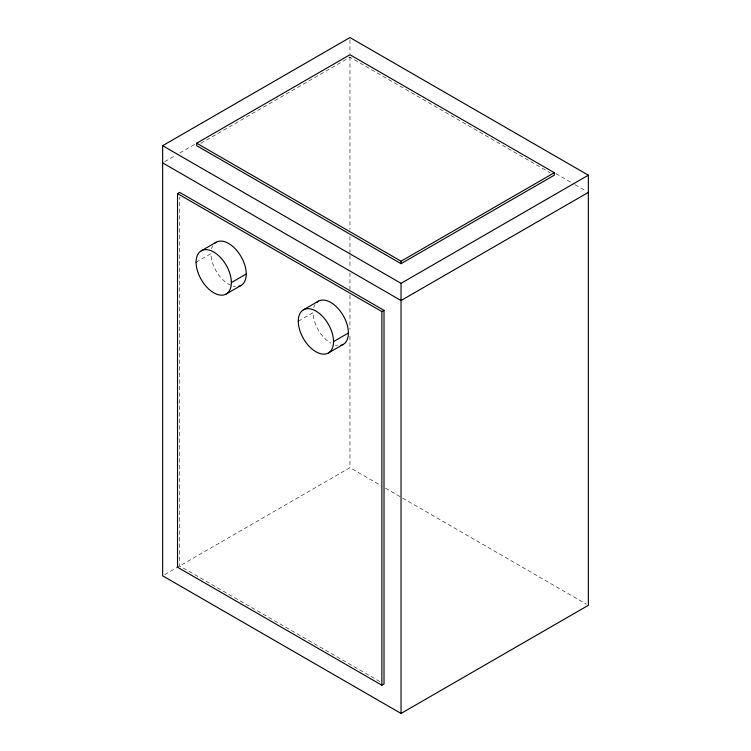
<?xml version="1.0" encoding="UTF-8"?>
<svg xmlns="http://www.w3.org/2000/svg" width="751" height="751" viewBox="0 0 751 751"><rect width="100%" height="100%" fill="white"/><g stroke="black" fill="none" stroke-linecap="round" stroke-linejoin="round"><path stroke-width="0.56" stroke-dasharray="3.75 2.82" d="M164.666 161.709L175.8 155.279M179.855 152.941L195.044 144.173M200.761 143.357L349.957 57.217L550.258 172.852M196.095 262.24L210.984 253.641A24.933 14.391 60 0 0 230.454 285.136M298.269 321.231L313.158 312.632A24.933 14.391 60 0 0 330.787 343.169M164.666 574.637L349.957 467.666L380.391 485.23M555.9 173.631L574.158 184.173M575.172 184.765L586.334 191.205M385.46 488.159L401.691 497.537M402.714 498.12L586.334 604.133M379.968 681.617L179.667 565.982L179.667 197.062M349.957 39.841L349.957 53.593M349.957 57.085L349.957 229.524M349.957 236.565L349.957 254.157M349.957 255.331L349.957 268.238M349.957 272.932L349.957 289.351M349.957 295.218L349.957 329.238M349.957 336.279L349.957 467.666M235.354 286.525A24.933 14.391 60 0 1 233.176 286.122M211.585 248.722A24.933 14.391 60 0 1 212.805 245.69M337.528 345.516A24.933 14.391 60 0 1 335.35 345.113M313.758 307.713A24.933 14.391 60 0 1 314.969 304.681"/><path stroke-width="1.13" d="M162.638 145.694L349.957 37.55L588.362 175.19L588.362 605.306L401.043 713.45L162.638 575.81L162.638 145.694L401.043 283.334L588.362 175.19M196.696 143.216L349.957 54.739L554.304 172.711L554.304 175.19L401.043 263.676L196.696 145.694L196.696 143.216L401.043 261.198L554.304 172.711M177.527 193.617L179.667 192.378L384.014 310.351L384.014 683.954L381.865 685.194L177.527 567.221L177.527 193.617L381.865 311.59L384.014 310.351M201.259 250.825L216.147 242.235M231.355 282.592L246.244 274.002M226.192 294.007L241.08 285.418M303.432 309.816L318.321 301.217M588.362 192.378L401.043 300.522L162.638 162.883M333.528 341.583L348.408 332.993M328.365 352.998L343.245 344.399M401.043 261.198L401.043 263.676M401.043 283.334L401.043 713.45M381.865 311.59L381.865 685.194M214.626 243.352A24.933 14.391 60 0 1 241.475 257.34A24.933 14.391 60 0 1 238.405 286.403M316.8 302.343A24.933 14.391 60 0 1 343.648 316.331A24.933 14.391 60 0 1 340.569 345.394M196.095 262.24A24.933 14.391 60 0 0 222.54 295.134A24.933 14.391 60 0 0 222.54 259.874A24.933 14.391 60 0 0 196.095 262.24M298.269 321.231A24.933 14.391 60 0 0 324.714 354.125A24.933 14.391 60 0 0 324.714 318.865A24.933 14.391 60 0 0 298.269 321.231"/></g></svg>
